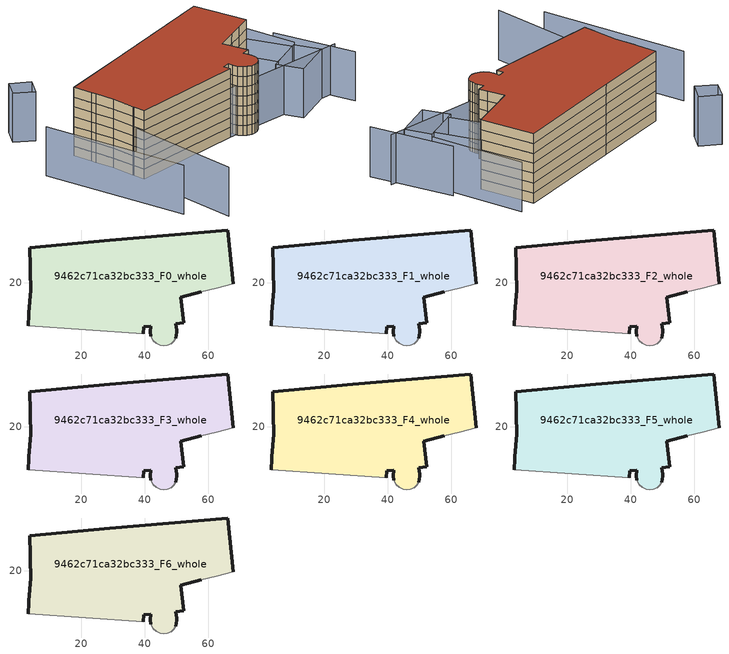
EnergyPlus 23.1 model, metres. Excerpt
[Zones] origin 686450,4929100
9462c71ca32bc333_F0_whole
 floor ground (EU_floor_Construction): 66.31,36.72 67.89,19.72 62.63,18.38 57.92,17.18 51.33,15.52 52.01,10.16 52.36,7.38 49.86,7.11 50.08,5.11 50.16,4.38 50.01,3.42 49.85,2.57 49.23,1.58 48.37,0.85 47.2,0.29 46.04,0.1 44.87,0.34 43.6,0.98 42.66,1.75 41.88,3.11 41.76,4.64 41.89,6.39 39.66,6.18 39.63,3.91 3.17,6.45 3.4,9.98 3.45,10.59 4.02,17.77 3.86,23.78 3.82,25.14 3.66,31.18 28.98,33.42 z0
 wall outside (EU_wall_Construction): 67.89,19.72 66.31,36.72 28.98,33.42 3.66,31.18 3.82,25.14 3.86,23.78 4.02,17.77 3.45,10.59 3.4,9.98 3.17,6.45 / 39.63,3.91 39.66,6.18 41.89,6.39 41.76,4.64 41.88,3.11 / 49.85,2.57 50.01,3.42 50.16,4.38 50.08,5.11 49.86,7.11 52.36,7.38 52.01,10.16 51.33,15.52 57.92,17.18 z0:3
 wall adiabatic (EU_wall_Construction): 3.17,6.45 39.63,3.91 / 41.88,3.11 42.66,1.75 43.6,0.98 44.87,0.34 46.04,0.1 47.2,0.29 48.37,0.85 49.23,1.58 49.85,2.57 / 57.92,17.18 62.63,18.38 67.89,19.72 z0:3
9462c71ca32bc333_F1_whole
 floor to 9462c71ca32bc333_F0_whole (EU_floor_Construction): 66.31,36.72 67.89,19.72 62.63,18.38 57.92,17.18 51.33,15.52 52.01,10.16 52.36,7.38 49.86,7.11 50.08,5.11 50.16,4.38 50.01,3.42 49.85,2.57 49.23,1.58 48.37,0.85 47.2,0.29 46.04,0.1 44.87,0.34 43.6,0.98 42.66,1.75 41.88,3.11 41.76,4.64 41.89,6.39 39.66,6.18 39.63,3.91 3.17,6.45 3.4,9.98 3.45,10.59 4.02,17.77 3.86,23.78 3.82,25.14 3.66,31.18 28.98,33.42 z3
 wall outside (EU_wall_Construction): 67.89,19.72 66.31,36.72 28.98,33.42 3.66,31.18 3.82,25.14 3.86,23.78 4.02,17.77 3.45,10.59 3.4,9.98 3.17,6.45 / 39.63,3.91 39.66,6.18 41.89,6.39 41.76,4.64 41.88,3.11 / 49.85,2.57 50.01,3.42 50.16,4.38 50.08,5.11 49.86,7.11 52.36,7.38 52.01,10.16 51.33,15.52 57.92,17.18 z3:6
 wall adiabatic (EU_wall_Construction): 3.17,6.45 39.63,3.91 / 41.88,3.11 42.66,1.75 43.6,0.98 44.87,0.34 46.04,0.1 47.2,0.29 48.37,0.85 49.23,1.58 49.85,2.57 / 57.92,17.18 62.63,18.38 67.89,19.72 z3:6
9462c71ca32bc333_F2_whole
 floor to 9462c71ca32bc333_F1_whole (EU_floor_Construction): 66.31,36.72 67.89,19.72 62.63,18.38 57.92,17.18 51.33,15.52 52.01,10.16 52.36,7.38 49.86,7.11 50.08,5.11 50.16,4.38 50.01,3.42 49.85,2.57 49.23,1.58 48.37,0.85 47.2,0.29 46.04,0.1 44.87,0.34 43.6,0.98 42.66,1.75 41.88,3.11 41.76,4.64 41.89,6.39 39.66,6.18 39.63,3.91 3.17,6.45 3.4,9.98 3.45,10.59 4.02,17.77 3.86,23.78 3.82,25.14 3.66,31.18 28.98,33.42 z6
 wall outside (EU_wall_Construction): 67.89,19.72 66.31,36.72 28.98,33.42 3.66,31.18 3.82,25.14 3.86,23.78 4.02,17.77 3.45,10.59 3.4,9.98 3.17,6.45 / 39.63,3.91 39.66,6.18 41.89,6.39 41.76,4.64 41.88,3.11 / 49.85,2.57 50.01,3.42 50.16,4.38 50.08,5.11 49.86,7.11 52.36,7.38 52.01,10.16 51.33,15.52 57.92,17.18 z6:9
 wall adiabatic (EU_wall_Construction): 3.17,6.45 39.63,3.91 / 41.88,3.11 42.66,1.75 43.6,0.98 44.87,0.34 46.04,0.1 47.2,0.29 48.37,0.85 49.23,1.58 49.85,2.57 / 57.92,17.18 62.63,18.38 67.89,19.72 z6:9
9462c71ca32bc333_F3_whole
 floor to 9462c71ca32bc333_F2_whole (EU_floor_Construction): 66.31,36.72 67.89,19.72 62.63,18.38 57.92,17.18 51.33,15.52 52.01,10.16 52.36,7.38 49.86,7.11 50.08,5.11 50.16,4.38 50.01,3.42 49.85,2.57 49.23,1.58 48.37,0.85 47.2,0.29 46.04,0.1 44.87,0.34 43.6,0.98 42.66,1.75 41.88,3.11 41.76,4.64 41.89,6.39 39.66,6.18 39.63,3.91 3.17,6.45 3.4,9.98 3.45,10.59 4.02,17.77 3.86,23.78 3.82,25.14 3.66,31.18 28.98,33.42 z9
 wall outside (EU_wall_Construction): 67.89,19.72 66.31,36.72 28.98,33.42 3.66,31.18 3.82,25.14 3.86,23.78 4.02,17.77 3.45,10.59 3.4,9.98 3.17,6.45 / 39.63,3.91 39.66,6.18 41.89,6.39 41.76,4.64 41.88,3.11 / 49.85,2.57 50.01,3.42 50.16,4.38 50.08,5.11 49.86,7.11 52.36,7.38 52.01,10.16 51.33,15.52 57.92,17.18 z9:12
 wall adiabatic (EU_wall_Construction): 3.17,6.45 39.63,3.91 / 41.88,3.11 42.66,1.75 43.6,0.98 44.87,0.34 46.04,0.1 47.2,0.29 48.37,0.85 49.23,1.58 49.85,2.57 / 57.92,17.18 62.63,18.38 67.89,19.72 z9:12
9462c71ca32bc333_F4_whole
 floor to 9462c71ca32bc333_F3_whole (EU_floor_Construction): 66.31,36.72 67.89,19.72 62.63,18.38 57.92,17.18 51.33,15.52 52.01,10.16 52.36,7.38 49.86,7.11 50.08,5.11 50.16,4.38 50.01,3.42 49.85,2.57 49.23,1.58 48.37,0.85 47.2,0.29 46.04,0.1 44.87,0.34 43.6,0.98 42.66,1.75 41.88,3.11 41.76,4.64 41.89,6.39 39.66,6.18 39.63,3.91 3.17,6.45 3.4,9.98 3.45,10.59 4.02,17.77 3.86,23.78 3.82,25.14 3.66,31.18 28.98,33.42 z12
 wall outside (EU_wall_Construction): 67.89,19.72 66.31,36.72 28.98,33.42 3.66,31.18 3.82,25.14 3.86,23.78 4.02,17.77 3.45,10.59 3.4,9.98 3.17,6.45 / 39.63,3.91 39.66,6.18 41.89,6.39 41.76,4.64 41.88,3.11 / 49.85,2.57 50.01,3.42 50.16,4.38 50.08,5.11 49.86,7.11 52.36,7.38 52.01,10.16 51.33,15.52 57.92,17.18 z12:15
 wall adiabatic (EU_wall_Construction): 3.17,6.45 39.63,3.91 / 41.88,3.11 42.66,1.75 43.6,0.98 44.87,0.34 46.04,0.1 47.2,0.29 48.37,0.85 49.23,1.58 49.85,2.57 / 57.92,17.18 62.63,18.38 67.89,19.72 z12:15
9462c71ca32bc333_F5_whole
 floor to 9462c71ca32bc333_F4_whole (EU_floor_Construction): 66.31,36.72 67.89,19.72 62.63,18.38 57.92,17.18 51.33,15.52 52.01,10.16 52.36,7.38 49.86,7.11 50.08,5.11 50.16,4.38 50.01,3.42 49.85,2.57 49.23,1.58 48.37,0.85 47.2,0.29 46.04,0.1 44.87,0.34 43.6,0.98 42.66,1.75 41.88,3.11 41.76,4.64 41.89,6.39 39.66,6.18 39.63,3.91 3.17,6.45 3.4,9.98 3.45,10.59 4.02,17.77 3.86,23.78 3.82,25.14 3.66,31.18 28.98,33.42 z15
 wall outside (EU_wall_Construction): 67.89,19.72 66.31,36.72 28.98,33.42 3.66,31.18 3.82,25.14 3.86,23.78 4.02,17.77 3.45,10.59 3.4,9.98 3.17,6.45 / 39.63,3.91 39.66,6.18 41.89,6.39 41.76,4.64 41.88,3.11 / 49.85,2.57 50.01,3.42 50.16,4.38 50.08,5.11 49.86,7.11 52.36,7.38 52.01,10.16 51.33,15.52 57.92,17.18 z15:18
 wall adiabatic (EU_wall_Construction): 3.17,6.45 39.63,3.91 / 41.88,3.11 42.66,1.75 43.6,0.98 44.87,0.34 46.04,0.1 47.2,0.29 48.37,0.85 49.23,1.58 49.85,2.57 / 57.92,17.18 62.63,18.38 67.89,19.72 z15:18
9462c71ca32bc333_F6_whole
 floor to 9462c71ca32bc333_F5_whole (EU_floor_Construction): 66.31,36.72 67.89,19.72 62.63,18.38 57.92,17.18 51.33,15.52 52.01,10.16 52.36,7.38 49.86,7.11 50.08,5.11 50.16,4.38 50.01,3.42 49.85,2.57 49.23,1.58 48.37,0.85 47.2,0.29 46.04,0.1 44.87,0.34 43.6,0.98 42.66,1.75 41.88,3.11 41.76,4.64 41.89,6.39 39.66,6.18 39.63,3.91 3.17,6.45 3.4,9.98 3.45,10.59 4.02,17.77 3.86,23.78 3.82,25.14 3.66,31.18 28.98,33.42 z18
 wall outside (EU_wall_Construction): 67.89,19.72 66.31,36.72 28.98,33.42 3.66,31.18 3.82,25.14 3.86,23.78 4.02,17.77 3.45,10.59 3.4,9.98 3.17,6.45 / 39.63,3.91 39.66,6.18 41.89,6.39 41.76,4.64 41.88,3.11 / 49.85,2.57 50.01,3.42 50.16,4.38 50.08,5.11 49.86,7.11 52.36,7.38 52.01,10.16 51.33,15.52 57.92,17.18 z18:21
 wall adiabatic (EU_wall_Construction): 3.17,6.45 39.63,3.91 / 41.88,3.11 42.66,1.75 43.6,0.98 44.87,0.34 46.04,0.1 47.2,0.29 48.37,0.85 49.23,1.58 49.85,2.57 / 57.92,17.18 62.63,18.38 67.89,19.72 z18:21
 roof outside (EU_roof_Construction): 52.36,7.38 52.01,10.16 51.33,15.52 57.92,17.18 62.63,18.38 67.89,19.72 66.31,36.72 28.98,33.42 3.66,31.18 3.82,25.14 3.86,23.78 4.02,17.77 3.45,10.59 3.4,9.98 3.17,6.45 39.63,3.91 39.66,6.18 41.89,6.39 41.76,4.64 41.88,3.11 42.66,1.75 43.6,0.98 44.87,0.34 46.04,0.1 47.2,0.29 48.37,0.85 49.23,1.58 49.85,2.57 50.01,3.42 50.16,4.38 50.08,5.11 49.86,7.11 z21
shading: -1.92,-26.78 3.03,8.97 / 3.03,8.97 80.24,-1.71 / -11.22,29.62 -8.51,-16.12 / 74.26,7.89 72.82,37.46 / 79.59,-9.41 75.79,16.26 / 59.78,3.3 72.96,6.99 / 72.96,6.99 75.21,-1.02 / 75.21,-1.02 62.02,-4.71 / 62.02,-4.71 59.78,3.3 / 71.88,6.66 61.58,3.79 / 61.58,3.79 57.85,17.16 / 57.85,17.16 68.15,20.03 / 68.15,20.03 71.88,6.66 / 0.52,50.15 5.01,54.94 / 5.01,54.94 9.81,50.43 / 9.81,50.43 5.32,45.65 / 5.32,45.65 0.52,50.15 z0:15
[Building]
EU S2 Campaign: North Axis=0; Terrain=City; Solar Distribution=FullExterior
[Site:Location]
Bologna: Latitude=44.5; Longitude=11.25; Time Zone=1; Elevation=37
[SizingPeriod:WeatherFileDays]
AnnualSizingPeriod: Begin Month=1; Begin Day of Month=1; End Month=12; End Day of Month=31; Day of Week for Start Day=Monday; Use Weather File Daylight Saving Period=No; Use Weather File Rain and Snow Indicators=No
[MATERIAL]
EU_InternalMass_Material: Roughness=MediumRough; Thickness=0.1; Conductivity=1; Density=1800; Specific Heat=900; Thermal Absorptance=0.9; Solar Absorptance=0.7; Visible Absorptance=0.7
[MATERIAL:NOMASS] Roughness=MediumRough; Thermal Absorptance=0.9; Solar Absorptance=0.7; Visible Absorptance=0.7
Name | Thermal Resistance
EU_wall_NoMass | 0.905828
EU_roof_NoMass | 0.37593
EU_floor_NoMass | 0.67114
[CONSTRUCTION]
EU_wall_Construction: EU_wall_NoMass
EU_roof_Construction: EU_roof_NoMass
EU_floor_Construction: EU_floor_NoMass
EU_InternalMass_Construction: EU_InternalMass_Material
[ZONE] Type=1; Multiplier=1; Ceiling Height=autocalculate; Volume=4996.68; Floor Area=autocalculate; Part of Total Floor Area=Yes
9462c71ca32bc333_F0_whole; 9462c71ca32bc333_F1_whole; 9462c71ca32bc333_F2_whole; 9462c71ca32bc333_F3_whole; 9462c71ca32bc333_F4_whole; 9462c71ca32bc333_F5_whole; 9462c71ca32bc333_F6_whole
[INTERNALMASS] Construction=EU_InternalMass_Construction; Surface Area=1491.54
Name | Zone or ZoneList
9462c71ca32bc333_F0_whole_EU_InternalMass | 9462c71ca32bc333_F0_whole
9462c71ca32bc333_F1_whole_EU_InternalMass | 9462c71ca32bc333_F1_whole
9462c71ca32bc333_F2_whole_EU_InternalMass | 9462c71ca32bc333_F2_whole
9462c71ca32bc333_F3_whole_EU_InternalMass | 9462c71ca32bc333_F3_whole
9462c71ca32bc333_F4_whole_EU_InternalMass | 9462c71ca32bc333_F4_whole
9462c71ca32bc333_F5_whole_EU_InternalMass | 9462c71ca32bc333_F5_whole
9462c71ca32bc333_F6_whole_EU_InternalMass | 9462c71ca32bc333_F6_whole
[OTHEREQUIPMENT] Fuel Type=Electricity; Design Level Calculation Method=Watts/Area; Power per Zone Floor Area=1; Fraction Latent=0; Fraction Radiant=0; Fraction Lost=0; Carbon Dioxide Generation Rate=0; EndUse Subcategory=EU_Step8_InternalGains
Name | Zone or ZoneList or Space or SpaceList | Schedule
EU_Step8_InternalGain_9462c71ca32bc333_F0_whole_f000 | 9462c71ca32bc333_F0_whole | EU_Step8_GainSchedule_9462c71ca32bc333_F0_whole_f000
EU_Step8_InternalGain_9462c71ca32bc333_F1_whole_f000 | 9462c71ca32bc333_F1_whole | EU_Step8_GainSchedule_9462c71ca32bc333_F1_whole_f000
EU_Step8_InternalGain_9462c71ca32bc333_F2_whole_f000 | 9462c71ca32bc333_F2_whole | EU_Step8_GainSchedule_9462c71ca32bc333_F2_whole_f000
EU_Step8_InternalGain_9462c71ca32bc333_F3_whole_f000 | 9462c71ca32bc333_F3_whole | EU_Step8_GainSchedule_9462c71ca32bc333_F3_whole_f000
EU_Step8_InternalGain_9462c71ca32bc333_F4_whole_f000 | 9462c71ca32bc333_F4_whole | EU_Step8_GainSchedule_9462c71ca32bc333_F4_whole_f000
EU_Step8_InternalGain_9462c71ca32bc333_F5_whole_f000 | 9462c71ca32bc333_F5_whole | EU_Step8_GainSchedule_9462c71ca32bc333_F5_whole_f000
EU_Step8_InternalGain_9462c71ca32bc333_F6_whole_f000 | 9462c71ca32bc333_F6_whole | EU_Step8_GainSchedule_9462c71ca32bc333_F6_whole_f000
[ZONEVENTILATION:DESIGNFLOWRATE] Schedule=EU_AlwaysOn; Design Flow Rate Calculation Method=AirChanges/Hour; Air Changes per Hour=0.73129; Ventilation Type=Natural; Fan Pressure Rise=0; Fan Total Efficiency=1; Constant Term Coefficient=1; Temperature Term Coefficient=0; Velocity Term Coefficient=0; Velocity Squared Term Coefficient=0; Minimum Indoor Temperature=-100; Maximum Indoor Temperature=100; Delta Temperature=-100; Minimum Outdoor Temperature=-100; Maximum Outdoor Temperature=100; Maximum Wind Speed=40
Name | Zone or ZoneList or Space or SpaceList
EU_ConstantAir_9462c71ca32bc333_F0_whole | 9462c71ca32bc333_F0_whole
EU_ConstantAir_9462c71ca32bc333_F1_whole | 9462c71ca32bc333_F1_whole
EU_ConstantAir_9462c71ca32bc333_F2_whole | 9462c71ca32bc333_F2_whole
EU_ConstantAir_9462c71ca32bc333_F3_whole | 9462c71ca32bc333_F3_whole
EU_ConstantAir_9462c71ca32bc333_F4_whole | 9462c71ca32bc333_F4_whole
EU_ConstantAir_9462c71ca32bc333_F5_whole | 9462c71ca32bc333_F5_whole
EU_ConstantAir_9462c71ca32bc333_F6_whole | 9462c71ca32bc333_F6_whole
[HVACTEMPLATE:THERMOSTAT] Constant Heating Setpoint=20; Constant Cooling Setpoint=50
EU_HeatOnly_9462c71ca32bc333_F0_whole; EU_HeatOnly_9462c71ca32bc333_F1_whole; EU_HeatOnly_9462c71ca32bc333_F2_whole; EU_HeatOnly_9462c71ca32bc333_F3_whole; EU_HeatOnly_9462c71ca32bc333_F4_whole; EU_HeatOnly_9462c71ca32bc333_F5_whole; EU_HeatOnly_9462c71ca32bc333_F6_whole
[HVACTEMPLATE:ZONE:IDEALLOADSAIRSYSTEM] System Availability Schedule=EU_AlwaysOn; Maximum Heating Supply Air Temperature=50; Minimum Cooling Supply Air Temperature=13; Maximum Heating Supply Air Humidity Ratio=0.0156; Minimum Cooling Supply Air Humidity Ratio=0.0077; Heating Limit=NoLimit; Cooling Limit=NoLimit; Heating Availability Schedule=EU_AlwaysOn; Cooling Availability Schedule=EU_CoolingOff; Dehumidification Control Type=ConstantSensibleHeatRatio; Cooling Sensible Heat Ratio=0.7; Dehumidification Setpoint=60; Humidification Control Type=None; Humidification Setpoint=30; Outdoor Air Method=None; Outdoor Air Flow Rate per Person=0.00944; Outdoor Air Flow Rate per Zone Floor Area=0; Outdoor Air Flow Rate per Zone=0; Demand Controlled Ventilation Type=None; Outdoor Air Economizer Type=NoEconomizer; Heat Recovery Type=None; Sensible Heat Recovery Effectiveness=0.7; Latent Heat Recovery Effectiveness=0.65
Name | Template Thermostat
9462c71ca32bc333_F0_whole | EU_HeatOnly_9462c71ca32bc333_F0_whole
9462c71ca32bc333_F1_whole | EU_HeatOnly_9462c71ca32bc333_F1_whole
9462c71ca32bc333_F2_whole | EU_HeatOnly_9462c71ca32bc333_F2_whole
9462c71ca32bc333_F3_whole | EU_HeatOnly_9462c71ca32bc333_F3_whole
9462c71ca32bc333_F4_whole | EU_HeatOnly_9462c71ca32bc333_F4_whole
9462c71ca32bc333_F5_whole | EU_HeatOnly_9462c71ca32bc333_F5_whole
9462c71ca32bc333_F6_whole | EU_HeatOnly_9462c71ca32bc333_F6_whole
[SIZING:ZONE] Zone Cooling Design Supply Air Temperature Input Method=SupplyAirTemperature; Zone Cooling Design Supply Air Temperature=13; Zone Heating Design Supply Air Temperature Input Method=SupplyAirTemperature; Zone Heating Design Supply Air Temperature=50; Zone Cooling Design Supply Air Humidity Ratio=0.008; Zone Heating Design Supply Air Humidity Ratio=0.008; Cooling Design Air Flow Method=DesignDay; Cooling Design Air Flow Rate=0; Cooling Minimum Air Flow per Zone Floor Area=0.000762; Cooling Minimum Air Flow=0; Cooling Minimum Air Flow Fraction=0.2; Heating Design Air Flow Method=DesignDay; Heating Design Air Flow Rate=0; Heating Maximum Air Flow per Zone Floor Area=0.002032; Heating Maximum Air Flow=0.141576; Heating Maximum Air Flow Fraction=0.3; Account for Dedicated Outdoor Air System=No; Dedicated Outdoor Air System Control Strategy=NeutralSupplyAir; Dedicated Outdoor Air Low Setpoint Temperature for Design=autosize; Dedicated Outdoor Air High Setpoint Temperature for Design=autosize; Zone Load Sizing Method=Sensible Load Only No Latent Load; Zone Latent Cooling Design Supply Air Humidity Ratio Input Method=HumidityRatioDifference; Zone Cooling Design Supply Air Humidity Ratio Difference=0.005; Zone Latent Heating Design Supply Air Humidity Ratio Input Method=HumidityRatioDifference; Zone Humidification Design Supply Air Humidity Ratio Difference=0.005
9462c71ca32bc333_F0_whole; 9462c71ca32bc333_F1_whole; 9462c71ca32bc333_F2_whole; 9462c71ca32bc333_F3_whole; 9462c71ca32bc333_F4_whole; 9462c71ca32bc333_F5_whole; 9462c71ca32bc333_F6_whole
[SCHEDULE:CONSTANT]
Name | Hourly Value
EU_AlwaysOn | 1
EU_CoolingOff | 0
[SCHEDULE:FILE] Column Number=1; Rows to Skip at Top=0; Number of Hours of Data=8760; Column Separator=Comma; Interpolate to Timestep=No; Minutes per Item=60; Adjust Schedule for Daylight Savings=Yes
Name | File
EU_Step8_GainSchedule_9462c71ca32bc333_F0_whole_f000 | ../../schedules/9462c71ca32bc333/9462c71ca32bc333_F0_whole_f000_gain.csv
EU_Step8_GainSchedule_9462c71ca32bc333_F1_whole_f000 | ../../schedules/9462c71ca32bc333/9462c71ca32bc333_F1_whole_f000_gain.csv
EU_Step8_GainSchedule_9462c71ca32bc333_F2_whole_f000 | ../../schedules/9462c71ca32bc333/9462c71ca32bc333_F2_whole_f000_gain.csv
EU_Step8_GainSchedule_9462c71ca32bc333_F3_whole_f000 | ../../schedules/9462c71ca32bc333/9462c71ca32bc333_F3_whole_f000_gain.csv
EU_Step8_GainSchedule_9462c71ca32bc333_F4_whole_f000 | ../../schedules/9462c71ca32bc333/9462c71ca32bc333_F4_whole_f000_gain.csv
EU_Step8_GainSchedule_9462c71ca32bc333_F5_whole_f000 | ../../schedules/9462c71ca32bc333/9462c71ca32bc333_F5_whole_f000_gain.csv
EU_Step8_GainSchedule_9462c71ca32bc333_F6_whole_f000 | ../../schedules/9462c71ca32bc333/9462c71ca32bc333_F6_whole_f000_gain.csv
